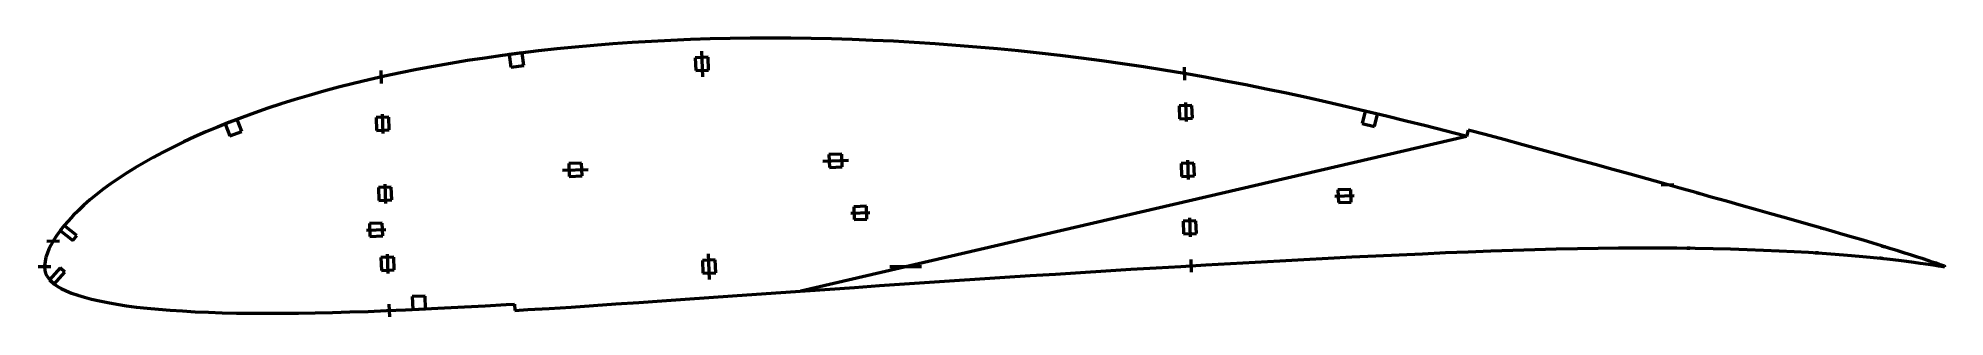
# Model space of a CAD drawing. Header units: metres. Extents: x -208 to 386, y -16 to 71.
import ezdxf

# ---------------------------------------------------------------- set-up
doc = ezdxf.new("R2010")
doc.units = ezdxf.units.M
for name, color, linetype, lineweight in [('FoilLayer', 1, 'Continuous', 50), ('StringerLayer', 1, 'Continuous', 50), ('SubLayer', 1, 'Continuous', 50)]:
    doc.layers.add(name, color=color, linetype=linetype, lineweight=lineweight)

msp = doc.modelspace()

# ---------------------------------------------------------------- linework, layer by layer
at = {"layer": 'FoilLayer'}
for p, q in [((-63.21, 65.73), (-68.71, 64.95)), ((-57.64, 66.47), (-63.21, 65.73)), ((-52.01, 67.15), (-57.64, 66.47)), ((-46.3, 67.79), (-52.01, 67.15)), ((-40.54, 68.36), (-46.3, 67.79)), ((-34.72, 68.88), (-40.54, 68.36)), ((-28.82, 69.35), (-34.72, 68.88)), ((-22.85, 69.77), (-28.82, 69.35)), ((-16.84, 70.13), (-22.85, 69.77)), ((-10.78, 70.45), (-16.84, 70.13)), ((-4.68, 70.69), (-10.78, 70.45)), ((1.48, 70.89), (-4.68, 70.69)), ((7.68, 71.03), (1.48, 70.89)), ((13.94, 71.11), (7.68, 71.03)), ((20.23, 71.16), (13.94, 71.11)), ((26.54, 71.13), (20.23, 71.16)), ((32.88, 71.05), (26.54, 71.13)), ((39.25, 70.91), (32.88, 71.05)), ((45.66, 70.71), (39.25, 70.91)), ((52.09, 70.46), (45.66, 70.71)), ((58.54, 70.16), (52.09, 70.46)), ((64.99, 69.8), (58.54, 70.16)), ((71.47, 69.38), (64.99, 69.8)), ((77.95, 68.9), (71.47, 69.38)), ((84.45, 68.37), (77.95, 68.9)), ((90.95, 67.79), (84.45, 68.37)), ((97.46, 67.15), (90.95, 67.79)), ((103.95, 66.47), (97.46, 67.15)), ((110.44, 65.71), (103.95, 66.47)), ((116.92, 64.91), (110.44, 65.71)), ((-94.92, 60.33), (-99.91, 59.27)), ((-89.84, 61.35), (-94.92, 60.33)), ((-84.68, 62.33), (-89.84, 61.35)), ((-79.43, 63.26), (-84.68, 62.33)), ((-74.11, 64.13), (-79.43, 63.26)), ((-68.71, 64.95), (-74.11, 64.13)), ((123.4, 64.05), (116.92, 64.91)), ((129.86, 63.14), (123.4, 64.05)), ((136.32, 62.17), (129.86, 63.14)), ((142.75, 61.15), (136.32, 62.17)), ((149.16, 60.08), (142.75, 61.15)), ((155.55, 58.96), (149.16, 60.08)), ((-118.87, 54.6), (-123.37, 53.32)), ((-114.27, 55.84), (-118.87, 54.6)), ((-109.58, 57.03), (-114.27, 55.84)), ((-104.8, 58.17), (-109.58, 57.03)), ((-99.91, 59.27), (-104.8, 58.17)), ((161.92, 57.78), (155.55, 58.96)), ((168.27, 56.55), (161.92, 57.78)), ((174.61, 55.28), (168.27, 56.55)), ((180.9, 53.98), (174.61, 55.28)), ((187.16, 52.61), (180.9, 53.98)), ((-140.32, 47.88), (-144.29, 46.43)), ((-136.24, 49.29), (-140.32, 47.88)), ((-132.06, 50.67), (-136.24, 49.29)), ((-127.77, 52.01), (-132.06, 50.67)), ((-123.37, 53.32), (-127.77, 52.01)), ((193.41, 51.2), (187.16, 52.61)), ((199.63, 49.75), (193.41, 51.2)), ((205.84, 48.28), (199.63, 49.75)), ((212.03, 46.79), (205.84, 48.28)), ((-155.53, 41.92), (-159.04, 40.38)), ((-151.9, 43.45), (-155.53, 41.92)), ((-148.15, 44.95), (-151.9, 43.45)), ((-144.29, 46.43), (-148.15, 44.95)), ((218.17, 45.29), (212.03, 46.79)), ((224.25, 43.78), (218.17, 45.29)), ((230.28, 42.24), (224.25, 43.78)), ((236.27, 40.69), (230.28, 42.24)), ((237.45, 42.45), (236.95, 40.52)), ((242.72, 41.07), (237.45, 42.45)), ((-165.71, 37.21), (-168.88, 35.59)), ((-162.43, 38.8), (-165.71, 37.21)), ((-159.04, 40.38), (-162.43, 38.8)), ((236.95, 40.52), (29.68, -7.7)), ((236.95, 40.52), (236.27, 40.69)), ((248.6, 39.51), (242.72, 41.07)), ((254.42, 37.95), (248.6, 39.51)), ((260.18, 36.37), (254.42, 37.95)), ((265.87, 34.81), (260.18, 36.37)), ((-177.61, 30.71), (-180.26, 29.06)), ((-174.83, 32.34), (-177.61, 30.71)), ((-171.92, 33.98), (-174.83, 32.34)), ((-168.88, 35.59), (-171.92, 33.98)), ((271.5, 33.27), (265.87, 34.81)), ((277.03, 31.74), (271.5, 33.27)), ((282.48, 30.23), (277.03, 31.74)), ((287.84, 28.74), (282.48, 30.23)), ((-187.48, 24.05), (-189.63, 22.39)), ((-185.2, 25.72), (-187.48, 24.05)), ((-182.78, 27.39), (-185.2, 25.72)), ((-180.26, 29.06), (-182.78, 27.39)), ((293.11, 27.26), (287.84, 28.74)), ((298.28, 25.81), (293.11, 27.26)), ((303.35, 24.39), (298.28, 25.81)), ((308.3, 23), (303.35, 24.39)), ((-193.51, 19.11), (-195.25, 17.46)), ((-191.63, 20.75), (-193.51, 19.11)), ((-189.63, 22.39), (-191.63, 20.75)), ((313.13, 21.64), (308.3, 23)), ((317.84, 20.31), (313.13, 21.64)), ((322.44, 19.01), (317.84, 20.31)), ((326.9, 17.75), (322.44, 19.01)), ((-199.72, 12.65), (-200.94, 11.09)), ((-198.36, 14.22), (-199.72, 12.65)), ((-196.87, 15.84), (-198.36, 14.22)), ((-195.25, 17.46), (-196.87, 15.84)), ((331.24, 16.53), (326.9, 17.75)), ((335.42, 15.35), (331.24, 16.53)), ((339.46, 14.19), (335.42, 15.35)), ((343.36, 13.09), (339.46, 14.19)), ((347.11, 12.02), (343.36, 13.09)), ((350.7, 11), (347.11, 12.02)), ((-203.78, 6.68), (-204.43, 5.36)), ((-202.97, 8.12), (-203.78, 6.68)), ((-202.02, 9.58), (-202.97, 8.12)), ((-200.94, 11.09), (-202.02, 9.58)), ((354.12, 10.01), (350.7, 11)), ((357.38, 9.07), (354.12, 10.01)), ((360.47, 8.15), (357.38, 9.07)), ((363.4, 7.28), (360.47, 8.15)), ((366.16, 6.44), (363.4, 7.28)), ((368.75, 5.65), (366.16, 6.44)), ((-205.77, 0.18), (-205.78, -0.09)), ((-205.63, 1.54), (-205.77, 0.18)), ((-205.36, 2.89), (-205.63, 1.54)), ((-204.99, 3.91), (-205.36, 2.89)), ((-204.43, 5.36), (-204.99, 3.91)), ((140.27, -0.43), (148.03, 0.02)), ((148.03, 0.02), (155.77, 0.48)), ((155.77, 0.48), (163.48, 0.93)), ((163.48, 0.93), (171.16, 1.35)), ((171.16, 1.35), (178.77, 1.75)), ((178.77, 1.75), (186.32, 2.15)), ((186.32, 2.15), (193.82, 2.56)), ((193.82, 2.56), (201.28, 2.95)), ((201.28, 2.95), (208.68, 3.31)), ((208.68, 3.31), (215.99, 3.65)), ((215.99, 3.65), (223.22, 3.98)), ((223.22, 3.98), (230.39, 4.31)), ((230.39, 4.31), (237.48, 4.61)), ((237.48, 4.61), (244.48, 4.86)), ((244.48, 4.86), (251.39, 5.09)), ((251.39, 5.09), (258.18, 5.3)), ((258.18, 5.3), (264.88, 5.49)), ((264.88, 5.49), (271.48, 5.62)), ((271.48, 5.62), (277.94, 5.71)), ((277.94, 5.71), (284.26, 5.77)), ((284.26, 5.77), (290.45, 5.81)), ((290.45, 5.81), (296.5, 5.82)), ((296.5, 5.82), (302.41, 5.78)), ((302.41, 5.78), (308.15, 5.7)), ((308.15, 5.7), (313.71, 5.6)), ((313.71, 5.6), (319.11, 5.47)), ((319.11, 5.47), (324.35, 5.32)), ((324.35, 5.32), (329.4, 5.13)), ((329.4, 5.13), (334.26, 4.91)), ((334.26, 4.91), (338.92, 4.68)), ((338.92, 4.68), (343.39, 4.43)), ((343.39, 4.43), (347.67, 4.16)), ((347.67, 4.16), (351.73, 3.85)), ((351.73, 3.85), (355.58, 3.54)), ((355.58, 3.54), (359.19, 3.22)), ((359.19, 3.22), (362.6, 2.91)), ((362.6, 2.91), (365.78, 2.59)), ((365.78, 2.59), (368.74, 2.26)), ((368.74, 2.26), (371.46, 1.94)), ((371.17, 4.9), (368.75, 5.65)), ((373.41, 4.19), (371.17, 4.9)), ((371.46, 1.94), (373.94, 1.63)), ((375.48, 3.53), (373.41, 4.19)), ((373.94, 1.63), (376.19, 1.33)), ((377.37, 2.91), (375.48, 3.53)), ((376.19, 1.33), (378.2, 1.06)), ((379.08, 2.34), (377.37, 2.91)), ((378.2, 1.06), (379.98, 0.81)), ((380.61, 1.83), (379.08, 2.34)), ((379.98, 0.81), (381.52, 0.59)), ((381.95, 1.38), (380.61, 1.83)), ((381.52, 0.59), (382.83, 0.4)), ((383.11, 0.99), (381.95, 1.38)), ((382.83, 0.4), (383.9, 0.24)), ((384.07, 0.65), (383.11, 0.99)), ((383.9, 0.24), (384.75, 0.11)), ((384.84, 0.39), (384.07, 0.65)), ((384.75, 0.11), (385.36, 0.01)), ((385.39, 0.19), (384.84, 0.39)), ((385.36, 0.01), (385.73, -0.04)), ((385.74, 0.07), (385.39, 0.19)), ((385.86, 0.03), (385.74, 0.07)), ((385.86, -0.07), (385.86, 0.03)), ((-205.78, -0.09), (-205.68, -1.27)), ((-205.68, -1.27), (-205.43, -2.11)), ((-205.43, -2.11), (-205.05, -2.93)), ((-205.05, -2.93), (-204.48, -3.77)), ((-204.48, -3.77), (-203.76, -4.59)), ((-203.76, -4.59), (-202.87, -5.4)), ((-202.87, -5.4), (-201.82, -6.16)), ((54.15, -5.97), (61.92, -5.45)), ((61.92, -5.45), (69.71, -4.92)), ((69.71, -4.92), (77.52, -4.39)), ((77.52, -4.39), (85.37, -3.85)), ((85.37, -3.85), (93.23, -3.34)), ((93.23, -3.34), (101.09, -2.84)), ((101.09, -2.84), (108.94, -2.35)), ((108.94, -2.35), (116.78, -1.85)), ((116.78, -1.85), (124.63, -1.35)), ((124.63, -1.35), (132.47, -0.88)), ((132.47, -0.88), (140.27, -0.43)), ((385.73, -0.04), (385.86, -0.07)), ((-201.82, -6.16), (-200.57, -6.89)), ((-200.57, -6.89), (-199.08, -7.59)), ((-199.08, -7.59), (-197.35, -8.28)), ((-197.35, -8.28), (-195.43, -8.96)), ((-195.43, -8.96), (-193.37, -9.6)), ((-193.37, -9.6), (-191.13, -10.2)), ((-191.13, -10.2), (-188.69, -10.75)), ((-188.69, -10.75), (-186.06, -11.26)), ((-186.06, -11.26), (-183.24, -11.76)), ((-183.24, -11.76), (-180.28, -12.22)), ((-68.61, -12.25), (-62.1, -11.86)), ((-62.1, -11.86), (-59.48, -11.7)), ((-59.48, -11.7), (-59.36, -13.7)), ((-34.91, -12.16), (-27.9, -11.68)), ((-27.9, -11.68), (-20.78, -11.2)), ((-20.78, -11.2), (-13.58, -10.73)), ((-13.58, -10.73), (-6.32, -10.22)), ((-6.32, -10.22), (1.02, -9.7)), ((1.02, -9.7), (8.44, -9.17)), ((8.44, -9.17), (15.93, -8.64)), ((15.93, -8.64), (23.48, -8.13)), ((23.48, -8.13), (31.07, -7.6)), ((31.07, -7.6), (38.71, -7.05)), ((38.71, -7.05), (46.41, -6.51)), ((46.41, -6.51), (54.15, -5.97)), ((-180.28, -12.22), (-177.16, -12.63)), ((-177.16, -12.63), (-173.85, -12.99)), ((-173.85, -12.99), (-170.35, -13.3)), ((-170.35, -13.3), (-166.68, -13.6)), ((-166.68, -13.6), (-162.86, -13.87)), ((-162.86, -13.87), (-158.9, -14.1)), ((-158.9, -14.1), (-154.78, -14.27)), ((-154.78, -14.27), (-150.5, -14.4)), ((-150.5, -14.4), (-146.03, -14.5)), ((-146.03, -14.5), (-141.42, -14.57)), ((-141.42, -14.57), (-136.67, -14.6)), ((-136.67, -14.6), (-131.79, -14.58)), ((-131.79, -14.58), (-126.73, -14.52)), ((-126.73, -14.52), (-121.52, -14.42)), ((-121.52, -14.42), (-116.15, -14.31)), ((-116.15, -14.31), (-110.68, -14.17)), ((-110.68, -14.17), (-105.07, -13.98)), ((-105.07, -13.98), (-99.32, -13.75)), ((-99.32, -13.75), (-93.41, -13.49)), ((-93.41, -13.49), (-87.37, -13.22)), ((-87.37, -13.22), (-81.23, -12.93)), ((-81.23, -12.93), (-74.98, -12.61)), ((-74.98, -12.61), (-68.61, -12.25)), ((-59.36, -13.7), (-55.35, -13.46)), ((-55.35, -13.46), (-48.63, -13.06)), ((-48.63, -13.06), (-41.82, -12.63)), ((-41.82, -12.63), (-34.91, -12.16))]:
    msp.add_line(p, q, dxfattribs=at)
at = {"layer": 'StringerLayer'}
for p, q in [((-57.12, 66.53), (-61.09, 66.01)), ((-61.09, 66.01), (-60.56, 62.05)), ((-56.6, 62.57), (-57.12, 66.53)), ((-60.56, 62.05), (-56.6, 62.57)), ((205.36, 48.39), (204.43, 44.5)), ((209.25, 47.46), (205.36, 48.39)), ((-145.83, 45.84), (-149.56, 44.41)), ((-149.56, 44.41), (-148.13, 40.67)), ((-148.13, 40.67), (-144.4, 42.1)), ((-144.4, 42.1), (-145.83, 45.84)), ((204.43, 44.5), (208.32, 43.57)), ((208.32, 43.57), (209.25, 47.46)), ((-199.65, 12.74), (-200.88, 11.16)), ((-195.71, 9.65), (-199.65, 12.74)), ((-200.88, 11.16), (-196.95, 8.08)), ((-196.95, 8.08), (-195.71, 9.65)), ((-200.91, -0.44), (-204.23, -4.18)), ((-204.23, -4.18), (-202.73, -5.51)), ((-202.73, -5.51), (-199.41, -1.77)), ((-199.41, -1.77), (-200.91, -0.44)), ((-87.31, -9.22), (-91.31, -9.39)), ((-91.31, -9.39), (-91.13, -13.39)), ((-87.14, -13.21), (-87.31, -9.22)), ((-91.13, -13.39), (-87.14, -13.21))]:
    msp.add_line(p, q, dxfattribs=at)
at = {"layer": 'SubLayer'}
for p, q in [((-1.24, 67.1), (-0.96, 59.11)), ((-101.09, 61.01), (-100.95, 57.02)), ((0.83, 65.17), (-3.17, 65.03)), ((-3.17, 65.03), (-3.03, 61.03)), ((-3.03, 61.03), (0.97, 61.17)), ((0.97, 61.17), (0.83, 65.17)), ((149.02, 62.09), (149.16, 58.09)), ((151.44, 50.18), (147.44, 50.05)), ((147.44, 50.05), (147.58, 46.05)), ((149.41, 51.11), (149.62, 45.12)), ((151.58, 46.19), (151.44, 50.18)), ((-98.58, 46.54), (-102.58, 46.4)), ((-102.58, 46.4), (-102.44, 42.4)), ((-102.44, 42.4), (-98.44, 42.54)), ((-100.62, 47.47), (-100.41, 41.47)), ((-98.44, 42.54), (-98.58, 46.54)), ((147.58, 46.05), (151.58, 46.19)), ((-44.5, 29.98), (-36.5, 30.26)), ((-38.57, 32.19), (-42.57, 32.05)), ((-42.57, 32.05), (-42.43, 28.05)), ((-38.43, 28.19), (-38.57, 32.19)), ((36.5, 32.81), (44.5, 33.09)), ((42.43, 35.02), (38.43, 34.88)), ((38.43, 34.88), (38.57, 30.88)), ((38.57, 30.88), (42.57, 31.02)), ((42.57, 31.02), (42.43, 35.02)), ((152.07, 32.22), (148.07, 32.08)), ((148.07, 32.08), (148.21, 28.08)), ((150.04, 33.15), (150.24, 27.15)), ((152.21, 28.22), (152.07, 32.22)), ((-97.82, 24.72), (-101.82, 24.58)), ((-101.82, 24.58), (-101.68, 20.58)), ((-99.86, 25.65), (-99.65, 19.65)), ((-97.68, 20.72), (-97.82, 24.72)), ((-42.43, 28.05), (-38.43, 28.19)), ((148.21, 28.08), (152.21, 28.22)), ((200.91, 24.03), (196.91, 23.89)), ((196.91, 23.89), (197.05, 19.89)), ((201.05, 20.03), (200.91, 24.03)), ((297.5, 25.4), (301.49, 25.54)), ((-101.68, 20.58), (-97.68, 20.72)), ((50.14, 18.76), (46.14, 18.62)), ((46.14, 18.62), (46.28, 14.63)), ((50.28, 14.77), (50.14, 18.76)), ((195.98, 21.86), (201.98, 22.07)), ((197.05, 19.89), (201.05, 20.03)), ((309.03, 22.28), (309.31, 23.24)), ((-100.64, 13.5), (-104.63, 13.36)), ((-104.63, 13.36), (-104.49, 9.36)), ((-100.5, 9.5), (-100.64, 13.5)), ((45.21, 16.59), (51.21, 16.8)), ((46.28, 14.63), (50.28, 14.77)), ((152.7, 14.26), (148.7, 14.12)), ((148.7, 14.12), (148.84, 10.12)), ((150.66, 15.18), (150.87, 9.19)), ((152.84, 10.26), (152.7, 14.26)), ((347.52, 11.39), (347.81, 12.34)), ((-205.08, 7.85), (-201.08, 7.99)), ((-105.56, 11.33), (-99.57, 11.54)), ((-104.49, 9.36), (-100.5, 9.5)), ((148.84, 10.12), (152.84, 10.26)), ((306.03, 5.23), (306.1, 6.23)), ((366.7, 5.75), (367.01, 6.7)), ((-207.77, 0), (-203.77, 0)), ((-97.06, 2.9), (-101.06, 2.76)), ((-101.06, 2.76), (-100.92, -1.24)), ((-99.09, 3.83), (-98.88, -2.17)), ((-96.92, -1.1), (-97.06, 2.9)), ((3.03, 2.04), (-0.97, 1.9)), ((-0.97, 1.9), (-0.83, -2.1)), ((1.24, -4.03), (0.96, 3.97)), ((3.17, -1.96), (3.03, 2.04)), ((57.36, 0), (67.3, 0)), ((151.12, 2.21), (151.26, -1.79)), ((346.04, 3.77), (346.14, 4.76)), ((365.96, 2.07), (366.09, 3.06)), ((-100.92, -1.24), (-96.92, -1.1)), ((-0.83, -2.1), (3.17, -1.96)), ((-98.55, -11.72), (-98.41, -15.71))]:
    msp.add_line(p, q, dxfattribs=at)

doc.saveas('drawing.dxf')
